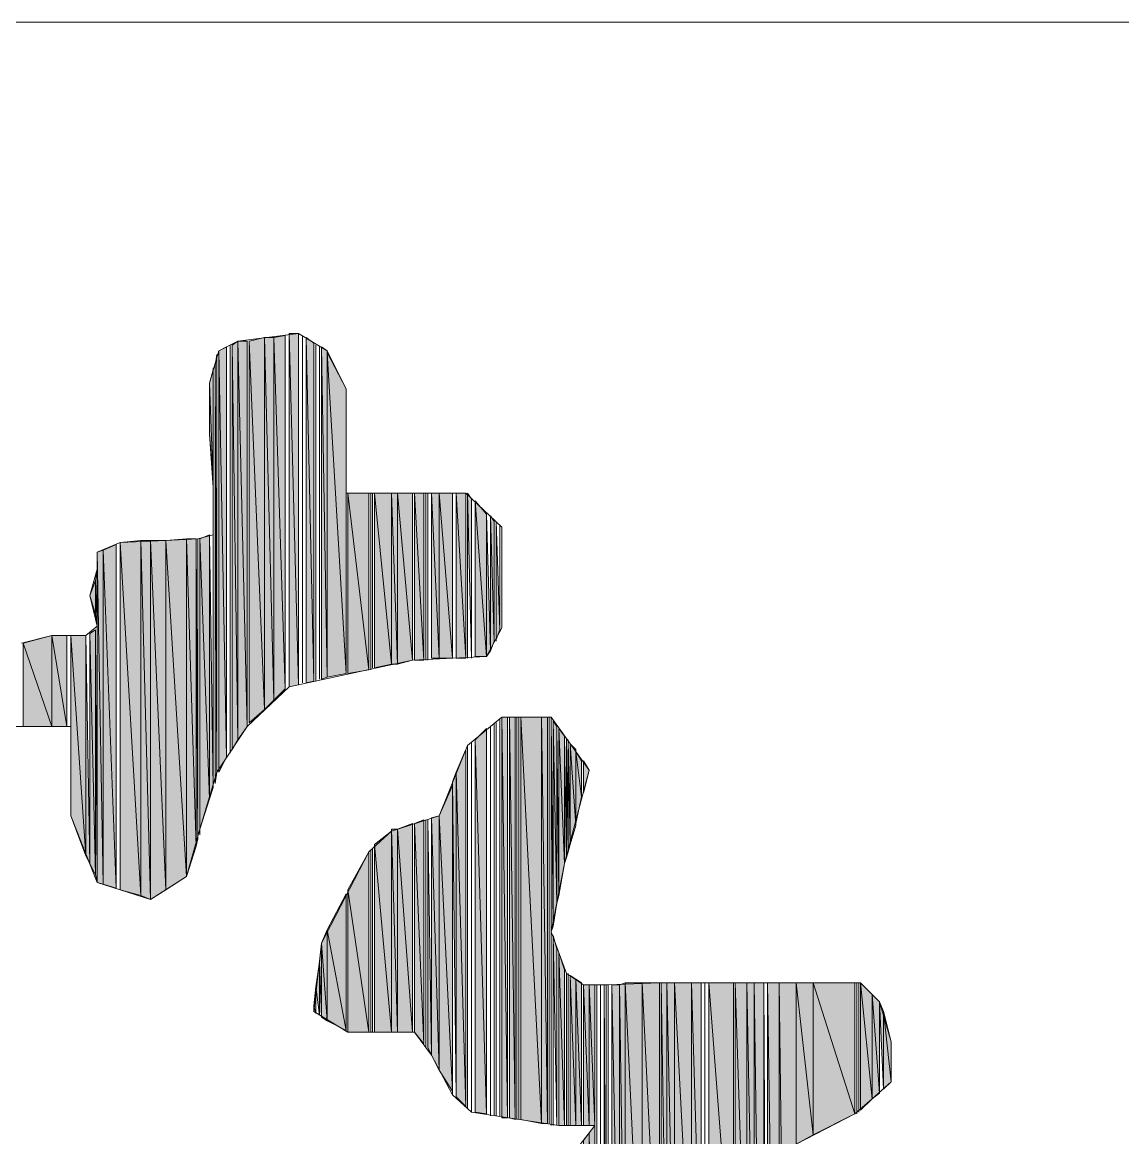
# Model space of a CAD drawing. Header units: millimetres. Extents: x -30643 to 86172, y -19411 to 63186.
# Drawn here: x 82589.6 to 82997.4, y 2792.9 to 3206.3 of the extents above; entities that cross this region are included whole.
import ezdxf

# ---------------------------------------------------------------- set-up
doc = ezdxf.new("R2010")
doc.units = ezdxf.units.MM

msp = doc.modelspace()

# ---------------------------------------------------------------- hatches: boundary and pattern name
h = msp.add_hatch(color=0)
h.dxf.hatch_style = 2
h.paths.add_polyline_path([(82679.3, 2951.55), (82679.3, 3089.47), (82673.67, 3088.06)])
h = msp.add_hatch(color=0)
h.dxf.hatch_style = 2
h.paths.add_polyline_path([(82679.3, 2951.55), (82682.82, 2955.07), (82679.3, 3089.47)])
h = msp.add_hatch(color=0)
h.dxf.hatch_style = 2
h.paths.add_polyline_path([(82682.82, 2955.07), (82682.82, 3089.47), (82679.3, 3089.47)])
h = msp.add_hatch(color=0)
h.dxf.hatch_style = 2
h.paths.add_polyline_path([(82687.04, 2959.29), (82687.04, 3090.17), (82682.82, 3089.47)])
h = msp.add_hatch(color=0)
h.dxf.hatch_style = 2
h.paths.add_polyline_path([(82682.82, 2955.07), (82687.04, 2959.29), (82682.82, 3089.47)])
h = msp.add_hatch(color=0)
h.dxf.hatch_style = 2
h.paths.add_polyline_path([(82688.45, 2959.99), (82691.97, 2960.7), (82688.45, 3090.88)])
h = msp.add_hatch(color=0)
h.dxf.hatch_style = 2
h.paths.add_polyline_path([(82691.97, 2960.7), (82691.97, 3090.88), (82688.45, 3090.88)])
h = msp.add_hatch(color=0)
h.dxf.hatch_style = 2
h.paths.add_polyline_path([(82694.78, 2961.4), (82697.6, 2962.1), (82694.78, 3089.47)])
h = msp.add_hatch(color=0)
h.dxf.hatch_style = 2
h.paths.add_polyline_path([(82697.6, 2962.1), (82697.6, 3087.36), (82694.78, 3089.47)])
h = msp.add_hatch(color=0)
h.dxf.hatch_style = 2
h.paths.add_polyline_path([(82665.23, 2933.96), (82665.23, 3085.95), (82662.41, 3084.54)])
h = msp.add_hatch(color=0)
h.dxf.hatch_style = 2
h.paths.add_polyline_path([(82662.41, 2928.33), (82665.23, 2933.96), (82662.41, 3084.54)])
h = msp.add_hatch(color=0)
h.dxf.hatch_style = 2
h.paths.add_polyline_path([(82669.45, 2940.29), (82669.45, 3088.06), (82667.34, 3086.65)])
h = msp.add_hatch(color=0)
h.dxf.hatch_style = 2
h.paths.add_polyline_path([(82667.34, 2936.77), (82669.45, 2940.29), (82667.34, 3086.65)])
h = msp.add_hatch(color=0)
h.dxf.hatch_style = 2
h.paths.add_polyline_path([(82669.45, 2940.29), (82672.97, 2945.22), (82669.45, 3088.06)])
h = msp.add_hatch(color=0)
h.dxf.hatch_style = 2
h.paths.add_polyline_path([(82672.97, 2945.22), (82672.97, 3088.06), (82669.45, 3088.06)])
h = msp.add_hatch(color=0)
h.dxf.hatch_style = 2
h.paths.add_polyline_path([(82673.67, 2946.62), (82679.3, 2951.55), (82673.67, 3088.06)])
h = msp.add_hatch(color=0)
h.dxf.hatch_style = 2
h.paths.add_polyline_path([(82700.41, 2962.81), (82702.52, 2963.51), (82700.41, 3085.95)])
h = msp.add_hatch(color=0)
h.dxf.hatch_style = 2
h.paths.add_polyline_path([(82702.52, 2963.51), (82702.52, 3084.54), (82700.41, 3085.95)])
h = msp.add_hatch(color=0)
h.dxf.hatch_style = 2
h.paths.add_polyline_path([(82661.71, 2928.33), (82661.71, 3083.14), (82661, 3078.91)])
h = msp.add_hatch(color=0)
h.dxf.hatch_style = 2
h.paths.add_polyline_path([(82702.52, 2963.51), (82709.56, 2964.92), (82702.52, 3083.84)])
h = msp.add_hatch(color=0)
h.dxf.hatch_style = 2
h.paths.add_polyline_path([(82709.56, 2964.92), (82709.56, 3070.47), (82702.52, 3083.84)])
h = msp.add_hatch(color=0)
h.dxf.hatch_style = 2
h.paths.add_polyline_path([(82660.3, 3035.99), (82660.3, 3077.51), (82658.89, 3072.58)])
h = msp.add_hatch(color=0)
h.dxf.hatch_style = 2
h.paths.add_polyline_path([(82660.3, 3035.99), (82660.3, 3033.88), (82660.3, 3077.51)])
h = msp.add_hatch(color=0)
h.dxf.hatch_style = 2
h.paths.add_polyline_path([(82661, 2924.1), (82661.71, 2928.33), (82661, 3078.91)])
h = msp.add_hatch(color=0)
h.dxf.hatch_style = 2
h.paths.add_polyline_path([(82658.89, 3053.58), (82660.3, 3035.99), (82658.89, 3072.58)])
h = msp.add_hatch(color=0)
h.dxf.hatch_style = 2
h.paths.add_polyline_path([(82660.3, 2923.4), (82660.3, 3033.88), (82660.3, 3026.14)])
h = msp.add_hatch(color=0)
h.dxf.hatch_style = 2
h.paths.add_polyline_path([(82710.26, 2964.92), (82718, 2966.33), (82710.26, 3031.77)])
h = msp.add_hatch(color=0)
h.dxf.hatch_style = 2
h.paths.add_polyline_path([(82718, 2966.33), (82718, 3031.77), (82710.26, 3031.77)])
h = msp.add_hatch(color=0)
h.dxf.hatch_style = 2
h.paths.add_polyline_path([(82720.11, 2967.03), (82726.45, 2968.44), (82720.11, 3031.77)])
h = msp.add_hatch(color=0)
h.dxf.hatch_style = 2
h.paths.add_polyline_path([(82726.45, 2968.44), (82726.45, 3031.77), (82720.11, 3031.77)])
h = msp.add_hatch(color=0)
h.dxf.hatch_style = 2
h.paths.add_polyline_path([(82726.45, 2968.44), (82728.56, 2968.44), (82726.45, 3031.77)])
h = msp.add_hatch(color=0)
h.dxf.hatch_style = 2
h.paths.add_polyline_path([(82728.56, 2968.44), (82728.56, 3031.77), (82726.45, 3031.77)])
h = msp.add_hatch(color=0)
h.dxf.hatch_style = 2
h.paths.add_polyline_path([(82728.56, 2968.44), (82734.19, 2969.84), (82728.56, 3031.77)])
h = msp.add_hatch(color=0)
h.dxf.hatch_style = 2
h.paths.add_polyline_path([(82734.19, 2969.84), (82734.19, 3031.77), (82728.56, 3031.77)])
h = msp.add_hatch(color=0)
h.dxf.hatch_style = 2
h.paths.add_polyline_path([(82734.89, 2969.84), (82738.41, 2969.84), (82734.89, 3031.77)])
h = msp.add_hatch(color=0)
h.dxf.hatch_style = 2
h.paths.add_polyline_path([(82738.41, 2969.84), (82738.41, 3031.77), (82734.89, 3031.77)])
h = msp.add_hatch(color=0)
h.dxf.hatch_style = 2
h.paths.add_polyline_path([(82741.22, 2970.55), (82744.04, 2970.55), (82741.22, 3031.77)])
h = msp.add_hatch(color=0)
h.dxf.hatch_style = 2
h.paths.add_polyline_path([(82744.04, 2970.55), (82744.04, 3031.77), (82741.22, 3031.77)])
h = msp.add_hatch(color=0)
h.dxf.hatch_style = 2
h.paths.add_polyline_path([(82744.04, 2970.55), (82748.96, 2970.55), (82744.04, 3031.77)])
h = msp.add_hatch(color=0)
h.dxf.hatch_style = 2
h.paths.add_polyline_path([(82748.96, 2970.55), (82748.96, 3031.77), (82744.04, 3031.77)])
h = msp.add_hatch(color=0)
h.dxf.hatch_style = 2
h.paths.add_polyline_path([(82750.37, 2970.55), (82753.89, 2970.55), (82750.37, 3031.77)])
h = msp.add_hatch(color=0)
h.dxf.hatch_style = 2
h.paths.add_polyline_path([(82753.89, 2970.55), (82753.89, 3031.77), (82750.37, 3031.77)])
h = msp.add_hatch(color=0)
h.dxf.hatch_style = 2
h.paths.add_polyline_path([(82756, 2970.55), (82756, 3029.66), (82754.59, 3031.77)])
h = msp.add_hatch(color=0)
h.dxf.hatch_style = 2
h.paths.add_polyline_path([(82757.41, 2971.25), (82761.63, 2971.25), (82757.41, 3028.95)])
h = msp.add_hatch(color=0)
h.dxf.hatch_style = 2
h.paths.add_polyline_path([(82761.63, 2971.25), (82761.63, 3024.03), (82757.41, 3028.95)])
h = msp.add_hatch(color=0)
h.dxf.hatch_style = 2
h.paths.add_polyline_path([(82761.63, 2971.25), (82763.04, 2973.36), (82761.63, 3024.03)])
h = msp.add_hatch(color=0)
h.dxf.hatch_style = 2
h.paths.add_polyline_path([(82763.04, 2973.36), (82764.45, 2976.88), (82763.04, 3023.32)])
h = msp.add_hatch(color=0)
h.dxf.hatch_style = 2
h.paths.add_polyline_path([(82764.45, 2976.88), (82764.45, 3021.21), (82763.04, 3023.32)])
h = msp.add_hatch(color=0)
h.dxf.hatch_style = 2
h.paths.add_polyline_path([(82765.15, 2977.58), (82766.56, 2981.1), (82765.15, 3021.21)])
h = msp.add_hatch(color=0)
h.dxf.hatch_style = 2
h.paths.add_polyline_path([(82633.56, 2882.59), (82633.56, 3014.18), (82625.82, 3013.47)])
h = msp.add_hatch(color=0)
h.dxf.hatch_style = 2
h.paths.add_polyline_path([(82633.56, 2882.59), (82637.08, 2881.18), (82633.56, 3014.18)])
h = msp.add_hatch(color=0)
h.dxf.hatch_style = 2
h.paths.add_polyline_path([(82637.08, 2881.18), (82637.08, 3014.18), (82633.56, 3014.18)])
h = msp.add_hatch(color=0)
h.dxf.hatch_style = 2
h.paths.add_polyline_path([(82637.08, 2881.18), (82642.71, 2884.7), (82637.08, 3014.18)])
h = msp.add_hatch(color=0)
h.dxf.hatch_style = 2
h.paths.add_polyline_path([(82642.71, 2884.7), (82642.71, 3014.18), (82637.08, 3014.18)])
h = msp.add_hatch(color=0)
h.dxf.hatch_style = 2
h.paths.add_polyline_path([(82650.45, 2889.62), (82650.45, 3014.88), (82642.71, 3014.18)])
h = msp.add_hatch(color=0)
h.dxf.hatch_style = 2
h.paths.add_polyline_path([(82642.71, 2884.7), (82650.45, 2889.62), (82642.71, 3014.18)])
h = msp.add_hatch(color=0)
h.dxf.hatch_style = 2
h.paths.add_polyline_path([(82650.45, 2889.62), (82653.97, 2900.88), (82650.45, 3014.88)])
h = msp.add_hatch(color=0)
h.dxf.hatch_style = 2
h.paths.add_polyline_path([(82653.97, 2900.88), (82653.97, 3014.88), (82650.45, 3014.88)])
h = msp.add_hatch(color=0)
h.dxf.hatch_style = 2
h.paths.add_polyline_path([(82653.97, 2900.88), (82654.67, 2903.7), (82653.97, 3014.88)])
h = msp.add_hatch(color=0)
h.dxf.hatch_style = 2
h.paths.add_polyline_path([(82658.89, 2918.48), (82658.89, 3016.29), (82655.38, 3014.88)])
h = msp.add_hatch(color=0)
h.dxf.hatch_style = 2
h.paths.add_polyline_path([(82655.38, 2905.11), (82655.38, 2907.22), (82655.38, 3014.88)])
h = msp.add_hatch(color=0)
h.dxf.hatch_style = 2
h.paths.add_polyline_path([(82655.38, 2907.22), (82658.89, 2918.48), (82655.38, 3014.88)])
h = msp.add_hatch(color=0)
h.dxf.hatch_style = 2
h.paths.add_polyline_path([(82658.89, 2918.48), (82660.3, 2922.7), (82658.89, 3016.29)])
h = msp.add_hatch(color=0)
h.dxf.hatch_style = 2
h.paths.add_polyline_path([(82619.49, 2886.81), (82619.49, 3010.66), (82617.38, 3009.95)])
h = msp.add_hatch(color=0)
h.dxf.hatch_style = 2
h.paths.add_polyline_path([(82617.38, 2887.51), (82619.49, 2886.81), (82617.38, 3009.95)])
h = msp.add_hatch(color=0)
h.dxf.hatch_style = 2
h.paths.add_polyline_path([(82624.41, 2885.4), (82624.41, 3012.77), (82619.49, 3010.66)])
h = msp.add_hatch(color=0)
h.dxf.hatch_style = 2
h.paths.add_polyline_path([(82619.49, 2886.81), (82624.41, 2885.4), (82619.49, 3010.66)])
h = msp.add_hatch(color=0)
h.dxf.hatch_style = 2
h.paths.add_polyline_path([(82625.82, 2884.7), (82633.56, 2882.59), (82625.82, 3013.47)])
h = msp.add_hatch(color=0)
h.dxf.hatch_style = 2
h.paths.add_polyline_path([(82617.38, 2982.51), (82617.38, 3002.92), (82616.67, 2999.4)])
h = msp.add_hatch(color=0)
h.dxf.hatch_style = 2
h.paths.add_polyline_path([(82616.67, 2986.73), (82616.67, 2999.4), (82614.56, 2993.77)])
h = msp.add_hatch(color=0)
h.dxf.hatch_style = 2
h.paths.add_polyline_path([(82616.67, 2986.73), (82617.38, 2982.51), (82616.67, 2999.4)])
h = msp.add_hatch(color=0)
h.dxf.hatch_style = 2
h.paths.add_polyline_path([(82616.67, 2890.33), (82616.67, 2981.1), (82614.56, 2979.7)])
h = msp.add_hatch(color=0)
h.dxf.hatch_style = 2
h.paths.add_polyline_path([(82616.67, 2890.33), (82617.38, 2888.22), (82616.67, 2981.1)])
h = msp.add_hatch(color=0)
h.dxf.hatch_style = 2
h.paths.add_polyline_path([(82600.49, 2945.22), (82600.49, 2978.99), (82589.93, 2976.18)])
h = msp.add_hatch(color=0)
h.dxf.hatch_style = 2
h.paths.add_polyline_path([(82600.49, 2945.22), (82606.12, 2945.22), (82600.49, 2978.99)])
h = msp.add_hatch(color=0)
h.dxf.hatch_style = 2
h.paths.add_polyline_path([(82606.12, 2945.22), (82606.12, 2978.99), (82600.49, 2978.99)])
h = msp.add_hatch(color=0)
h.dxf.hatch_style = 2
h.paths.add_polyline_path([(82607.52, 2912.14), (82613.15, 2897.37), (82607.52, 2978.99)])
h = msp.add_hatch(color=0)
h.dxf.hatch_style = 2
h.paths.add_polyline_path([(82613.15, 2897.37), (82613.15, 2978.99), (82607.52, 2978.99)])
h = msp.add_hatch(color=0)
h.dxf.hatch_style = 2
h.paths.add_polyline_path([(82613.15, 2897.37), (82614.56, 2894.55), (82613.15, 2978.99)])
h = msp.add_hatch(color=0)
h.dxf.hatch_style = 2
h.paths.add_polyline_path([(82614.56, 2894.55), (82616.67, 2890.33), (82614.56, 2979.7)])
h = msp.add_hatch(color=0)
h.dxf.hatch_style = 2
h.paths.add_polyline_path([(82589.93, 2945.22), (82600.49, 2945.22), (82589.93, 2976.18)])
h = msp.add_hatch(color=0)
h.dxf.hatch_style = 2
h.paths.add_polyline_path([(82767.26, 2800.26), (82769.37, 2800.26), (82767.26, 2948.73)])
h = msp.add_hatch(color=0)
h.dxf.hatch_style = 2
h.paths.add_polyline_path([(82769.37, 2800.26), (82769.37, 2948.73), (82767.26, 2948.73)])
h = msp.add_hatch(color=0)
h.dxf.hatch_style = 2
h.paths.add_polyline_path([(82770.07, 2800.26), (82772.19, 2799.55), (82770.07, 2948.73)])
h = msp.add_hatch(color=0)
h.dxf.hatch_style = 2
h.paths.add_polyline_path([(82772.19, 2799.55), (82772.19, 2948.73), (82770.07, 2948.73)])
h = msp.add_hatch(color=0)
h.dxf.hatch_style = 2
h.paths.add_polyline_path([(82774.3, 2799.55), (82782.04, 2798.15), (82774.3, 2948.73)])
h = msp.add_hatch(color=0)
h.dxf.hatch_style = 2
h.paths.add_polyline_path([(82782.04, 2798.15), (82782.04, 2948.73), (82774.3, 2948.73)])
h = msp.add_hatch(color=0)
h.dxf.hatch_style = 2
h.paths.add_polyline_path([(82782.04, 2798.15), (82784.15, 2798.15), (82782.04, 2948.73)])
h = msp.add_hatch(color=0)
h.dxf.hatch_style = 2
h.paths.add_polyline_path([(82784.15, 2798.15), (82784.15, 2948.73), (82782.04, 2948.73)])
h = msp.add_hatch(color=0)
h.dxf.hatch_style = 2
h.paths.add_polyline_path([(82785.56, 2869.22), (82786.26, 2871.33), (82785.56, 2948.03)])
h = msp.add_hatch(color=0)
h.dxf.hatch_style = 2
h.paths.add_polyline_path([(82761.63, 2801.66), (82761.63, 2944.51), (82757.41, 2940.29)])
h = msp.add_hatch(color=0)
h.dxf.hatch_style = 2
h.paths.add_polyline_path([(82786.26, 2871.33), (82787.67, 2879.77), (82786.26, 2947.33)])
h = msp.add_hatch(color=0)
h.dxf.hatch_style = 2
h.paths.add_polyline_path([(82787.67, 2879.77), (82787.67, 2945.22), (82786.26, 2947.33)])
h = msp.add_hatch(color=0)
h.dxf.hatch_style = 2
h.paths.add_polyline_path([(82787.67, 2879.77), (82788.37, 2882.59), (82787.67, 2945.22)])
h = msp.add_hatch(color=0)
h.dxf.hatch_style = 2
h.paths.add_polyline_path([(82788.37, 2882.59), (82790.48, 2894.55), (82788.37, 2944.51)])
h = msp.add_hatch(color=0)
h.dxf.hatch_style = 2
h.paths.add_polyline_path([(82790.48, 2894.55), (82790.48, 2941.7), (82788.37, 2944.51)])
h = msp.add_hatch(color=0)
h.dxf.hatch_style = 2
h.paths.add_polyline_path([(82757.41, 2802.37), (82761.63, 2801.66), (82757.41, 2940.29)])
h = msp.add_hatch(color=0)
h.dxf.hatch_style = 2
h.paths.add_polyline_path([(82790.48, 2894.55), (82791.19, 2896.66), (82790.48, 2941.7)])
h = msp.add_hatch(color=0)
h.dxf.hatch_style = 2
h.paths.add_polyline_path([(82791.19, 2896.66), (82791.89, 2898.77), (82791.19, 2940.99)])
h = msp.add_hatch(color=0)
h.dxf.hatch_style = 2
h.paths.add_polyline_path([(82791.89, 2898.77), (82792.59, 2901.59), (82791.89, 2940.29)])
h = msp.add_hatch(color=0)
h.dxf.hatch_style = 2
h.paths.add_polyline_path([(82753.89, 2804.48), (82753.89, 2936.77), (82750.37, 2928.33)])
h = msp.add_hatch(color=0)
h.dxf.hatch_style = 2
h.paths.add_polyline_path([(82792.59, 2901.59), (82794.7, 2908.62), (82792.59, 2938.88)])
h = msp.add_hatch(color=0)
h.dxf.hatch_style = 2
h.paths.add_polyline_path([(82794.7, 2908.62), (82794.7, 2936.77), (82792.59, 2938.88)])
h = msp.add_hatch(color=0)
h.dxf.hatch_style = 2
h.paths.add_polyline_path([(82794.7, 2909.33), (82796.81, 2919.18), (82794.7, 2936.07)])
h = msp.add_hatch(color=0)
h.dxf.hatch_style = 2
h.paths.add_polyline_path([(82796.81, 2919.18), (82796.81, 2932.55), (82794.7, 2936.07)])
h = msp.add_hatch(color=0)
h.dxf.hatch_style = 2
h.paths.add_polyline_path([(82797.52, 2920.59), (82799.63, 2929.03), (82797.52, 2932.55)])
h = msp.add_hatch(color=0)
h.dxf.hatch_style = 2
h.paths.add_polyline_path([(82750.37, 2808), (82750.37, 2928.33), (82748.96, 2924.81)])
h = msp.add_hatch(color=0)
h.dxf.hatch_style = 2
h.paths.add_polyline_path([(82750.37, 2808), (82753.89, 2804.48), (82750.37, 2928.33)])
h = msp.add_hatch(color=0)
h.dxf.hatch_style = 2
h.paths.add_polyline_path([(82748.96, 2810.11), (82748.96, 2923.4), (82744.04, 2912.14)])
h = msp.add_hatch(color=0)
h.dxf.hatch_style = 2
h.paths.add_polyline_path([(82738.41, 2827.7), (82738.41, 2910.74), (82734.89, 2909.33)])
h = msp.add_hatch(color=0)
h.dxf.hatch_style = 2
h.paths.add_polyline_path([(82739.82, 2826.29), (82741.22, 2823.48), (82739.82, 2910.74)])
h = msp.add_hatch(color=0)
h.dxf.hatch_style = 2
h.paths.add_polyline_path([(82744.04, 2817.85), (82744.04, 2912.14), (82741.22, 2911.44)])
h = msp.add_hatch(color=0)
h.dxf.hatch_style = 2
h.paths.add_polyline_path([(82741.22, 2823.48), (82744.04, 2817.85), (82741.22, 2911.44)])
h = msp.add_hatch(color=0)
h.dxf.hatch_style = 2
h.paths.add_polyline_path([(82744.04, 2817.85), (82748.96, 2810.11), (82744.04, 2912.14)])
h = msp.add_hatch(color=0)
h.dxf.hatch_style = 2
h.paths.add_polyline_path([(82726.45, 2831.92), (82726.45, 2906.51), (82720.11, 2901.59)])
h = msp.add_hatch(color=0)
h.dxf.hatch_style = 2
h.paths.add_polyline_path([(82726.45, 2831.92), (82728.56, 2831.92), (82726.45, 2907.22)])
h = msp.add_hatch(color=0)
h.dxf.hatch_style = 2
h.paths.add_polyline_path([(82728.56, 2831.92), (82728.56, 2907.22), (82726.45, 2907.22)])
h = msp.add_hatch(color=0)
h.dxf.hatch_style = 2
h.paths.add_polyline_path([(82734.19, 2831.92), (82734.19, 2909.33), (82728.56, 2907.22)])
h = msp.add_hatch(color=0)
h.dxf.hatch_style = 2
h.paths.add_polyline_path([(82728.56, 2831.92), (82734.19, 2831.92), (82728.56, 2907.22)])
h = msp.add_hatch(color=0)
h.dxf.hatch_style = 2
h.paths.add_polyline_path([(82734.89, 2831.92), (82738.41, 2827.7), (82734.89, 2909.33)])
h = msp.add_hatch(color=0)
h.dxf.hatch_style = 2
h.paths.add_polyline_path([(82718, 2831.92), (82718, 2898.77), (82710.26, 2884.7)])
h = msp.add_hatch(color=0)
h.dxf.hatch_style = 2
h.paths.add_polyline_path([(82720.11, 2831.92), (82726.45, 2831.92), (82720.11, 2901.59)])
h = msp.add_hatch(color=0)
h.dxf.hatch_style = 2
h.paths.add_polyline_path([(82709.56, 2832.63), (82709.56, 2883.29), (82702.52, 2869.92)])
h = msp.add_hatch(color=0)
h.dxf.hatch_style = 2
h.paths.add_polyline_path([(82710.26, 2831.92), (82718, 2831.92), (82710.26, 2884.7)])
h = msp.add_hatch(color=0)
h.dxf.hatch_style = 2
h.paths.add_polyline_path([(82702.52, 2836.14), (82702.52, 2869.92), (82700.41, 2865)])
h = msp.add_hatch(color=0)
h.dxf.hatch_style = 2
h.paths.add_polyline_path([(82702.52, 2836.14), (82709.56, 2832.63), (82702.52, 2869.92)])
h = msp.add_hatch(color=0)
h.dxf.hatch_style = 2
h.paths.add_polyline_path([(82700.41, 2837.55), (82700.41, 2865), (82699.71, 2857.96)])
h = msp.add_hatch(color=0)
h.dxf.hatch_style = 2
h.paths.add_polyline_path([(82700.41, 2837.55), (82702.52, 2836.14), (82700.41, 2865)])
h = msp.add_hatch(color=0)
h.dxf.hatch_style = 2
h.paths.add_polyline_path([(82787.67, 2797.44), (82787.67, 2862.88), (82786.26, 2867.81)])
h = msp.add_hatch(color=0)
h.dxf.hatch_style = 2
h.paths.add_polyline_path([(82788.37, 2797.44), (82790.48, 2797.44), (82788.37, 2861.48)])
h = msp.add_hatch(color=0)
h.dxf.hatch_style = 2
h.paths.add_polyline_path([(82790.48, 2797.44), (82790.48, 2855.14), (82788.37, 2861.48)])
h = msp.add_hatch(color=0)
h.dxf.hatch_style = 2
h.paths.add_polyline_path([(82699.71, 2838.26), (82699.71, 2857.96), (82698.3, 2848.81)])
h = msp.add_hatch(color=0)
h.dxf.hatch_style = 2
h.paths.add_polyline_path([(82792.59, 2797.44), (82794.7, 2797.44), (82792.59, 2853.03)])
h = msp.add_hatch(color=0)
h.dxf.hatch_style = 2
h.paths.add_polyline_path([(82794.7, 2797.44), (82794.7, 2851.63), (82792.59, 2853.03)])
h = msp.add_hatch(color=0)
h.dxf.hatch_style = 2
h.paths.add_polyline_path([(82698.3, 2838.96), (82698.3, 2848.81), (82697.6, 2841.77)])
h = msp.add_hatch(color=0)
h.dxf.hatch_style = 2
h.paths.add_polyline_path([(82794.7, 2797.44), (82796.81, 2797.44), (82794.7, 2851.63)])
h = msp.add_hatch(color=0)
h.dxf.hatch_style = 2
h.paths.add_polyline_path([(82796.81, 2797.44), (82796.81, 2850.22), (82794.7, 2851.63)])
h = msp.add_hatch(color=0)
h.dxf.hatch_style = 2
h.paths.add_polyline_path([(82797.52, 2797.44), (82799.63, 2797.44), (82797.52, 2849.51)])
h = msp.add_hatch(color=0)
h.dxf.hatch_style = 2
h.paths.add_polyline_path([(82799.63, 2797.44), (82799.63, 2849.51), (82797.52, 2849.51)])
h = msp.add_hatch(color=0)
h.dxf.hatch_style = 2
h.paths.add_polyline_path([(82799.63, 2797.44), (82801.74, 2797.44), (82799.63, 2849.51)])
h = msp.add_hatch(color=0)
h.dxf.hatch_style = 2
h.paths.add_polyline_path([(82801.74, 2797.44), (82801.74, 2849.51), (82799.63, 2849.51)])
h = msp.add_hatch(color=0)
h.dxf.hatch_style = 2
h.paths.add_polyline_path([(82805.26, 2683.45), (82805.96, 2701.74), (82805.26, 2849.51)])
h = msp.add_hatch(color=0)
h.dxf.hatch_style = 2
h.paths.add_polyline_path([(82808.07, 2703.85), (82810.89, 2707.37), (82808.07, 2849.51)])
h = msp.add_hatch(color=0)
h.dxf.hatch_style = 2
h.paths.add_polyline_path([(82810.89, 2707.37), (82810.89, 2849.51), (82808.07, 2849.51)])
h = msp.add_hatch(color=0)
h.dxf.hatch_style = 2
h.paths.add_polyline_path([(82813, 2710.19), (82813, 2850.22), (82810.89, 2849.51)])
h = msp.add_hatch(color=0)
h.dxf.hatch_style = 2
h.paths.add_polyline_path([(82810.89, 2707.37), (82813, 2710.19), (82810.89, 2849.51)])
h = msp.add_hatch(color=0)
h.dxf.hatch_style = 2
h.paths.add_polyline_path([(82813, 2710.19), (82819.33, 2717.22), (82813, 2850.22)])
h = msp.add_hatch(color=0)
h.dxf.hatch_style = 2
h.paths.add_polyline_path([(82819.33, 2717.22), (82819.33, 2850.22), (82813, 2850.22)])
h = msp.add_hatch(color=0)
h.dxf.hatch_style = 2
h.paths.add_polyline_path([(82819.33, 2717.93), (82825.67, 2719.33), (82819.33, 2850.22)])
h = msp.add_hatch(color=0)
h.dxf.hatch_style = 2
h.paths.add_polyline_path([(82825.67, 2719.33), (82825.67, 2850.22), (82819.33, 2850.22)])
h = msp.add_hatch(color=0)
h.dxf.hatch_style = 2
h.paths.add_polyline_path([(82826.37, 2719.33), (82828.48, 2720.04), (82826.37, 2850.22)])
h = msp.add_hatch(color=0)
h.dxf.hatch_style = 2
h.paths.add_polyline_path([(82828.48, 2720.04), (82828.48, 2850.22), (82826.37, 2850.22)])
h = msp.add_hatch(color=0)
h.dxf.hatch_style = 2
h.paths.add_polyline_path([(82828.48, 2720.04), (82831.29, 2720.74), (82828.48, 2850.22)])
h = msp.add_hatch(color=0)
h.dxf.hatch_style = 2
h.paths.add_polyline_path([(82831.29, 2720.74), (82831.29, 2850.22), (82828.48, 2850.22)])
h = msp.add_hatch(color=0)
h.dxf.hatch_style = 2
h.paths.add_polyline_path([(82831.29, 2720.74), (82837.63, 2730.59), (82831.29, 2850.22)])
h = msp.add_hatch(color=0)
h.dxf.hatch_style = 2
h.paths.add_polyline_path([(82837.63, 2730.59), (82837.63, 2850.22), (82831.29, 2850.22)])
h = msp.add_hatch(color=0)
h.dxf.hatch_style = 2
h.paths.add_polyline_path([(82837.63, 2730.59), (82841.15, 2730.59), (82837.63, 2850.22)])
h = msp.add_hatch(color=0)
h.dxf.hatch_style = 2
h.paths.add_polyline_path([(82841.15, 2730.59), (82841.15, 2850.22), (82837.63, 2850.22)])
h = msp.add_hatch(color=0)
h.dxf.hatch_style = 2
h.paths.add_polyline_path([(82843.96, 2730.59), (82853.11, 2730.59), (82843.96, 2850.22)])
h = msp.add_hatch(color=0)
h.dxf.hatch_style = 2
h.paths.add_polyline_path([(82853.11, 2730.59), (82853.11, 2850.22), (82843.96, 2850.22)])
h = msp.add_hatch(color=0)
h.dxf.hatch_style = 2
h.paths.add_polyline_path([(82853.81, 2730.59), (82858.03, 2718.63), (82853.81, 2850.22)])
h = msp.add_hatch(color=0)
h.dxf.hatch_style = 2
h.paths.add_polyline_path([(82858.03, 2718.63), (82858.03, 2850.22), (82853.81, 2850.22)])
h = msp.add_hatch(color=0)
h.dxf.hatch_style = 2
h.paths.add_polyline_path([(82858.03, 2718.63), (82860.85, 2708.78), (82858.03, 2850.22)])
h = msp.add_hatch(color=0)
h.dxf.hatch_style = 2
h.paths.add_polyline_path([(82860.85, 2708.78), (82860.85, 2850.22), (82858.03, 2850.22)])
h = msp.add_hatch(color=0)
h.dxf.hatch_style = 2
h.paths.add_polyline_path([(82860.85, 2606.75), (82864.37, 2594.08), (82860.85, 2850.22)])
h = msp.add_hatch(color=0)
h.dxf.hatch_style = 2
h.paths.add_polyline_path([(82864.37, 2594.08), (82864.37, 2850.22), (82860.85, 2850.22)])
h = msp.add_hatch(color=0)
h.dxf.hatch_style = 2
h.paths.add_polyline_path([(82864.37, 2593.38), (82865.78, 2587.04), (82864.37, 2850.22)])
h = msp.add_hatch(color=0)
h.dxf.hatch_style = 2
h.paths.add_polyline_path([(82865.78, 2587.04), (82870, 2570.15), (82865.78, 2850.22)])
h = msp.add_hatch(color=0)
h.dxf.hatch_style = 2
h.paths.add_polyline_path([(82870, 2570.15), (82870, 2850.22), (82865.78, 2850.22)])
h = msp.add_hatch(color=0)
h.dxf.hatch_style = 2
h.paths.add_polyline_path([(82870, 2357.64), (82876.33, 2357.64), (82870, 2850.22)])
h = msp.add_hatch(color=0)
h.dxf.hatch_style = 2
h.paths.add_polyline_path([(82876.33, 2357.64), (82876.33, 2850.22), (82870, 2850.22)])
h = msp.add_hatch(color=0)
h.dxf.hatch_style = 2
h.paths.add_polyline_path([(82876.33, 2790.41), (82882.66, 2793.92), (82876.33, 2850.22)])
h = msp.add_hatch(color=0)
h.dxf.hatch_style = 2
h.paths.add_polyline_path([(82882.66, 2793.92), (82882.66, 2850.22), (82876.33, 2850.22)])
h = msp.add_hatch(color=0)
h.dxf.hatch_style = 2
h.paths.add_polyline_path([(82882.66, 2793.92), (82898.14, 2801.66), (82882.66, 2850.22)])
h = msp.add_hatch(color=0)
h.dxf.hatch_style = 2
h.paths.add_polyline_path([(82898.14, 2801.66), (82898.14, 2850.22), (82882.66, 2850.22)])
h = msp.add_hatch(color=0)
h.dxf.hatch_style = 2
h.paths.add_polyline_path([(82900.26, 2803.07), (82904.48, 2807.29), (82900.26, 2850.22)])
h = msp.add_hatch(color=0)
h.dxf.hatch_style = 2
h.paths.add_polyline_path([(82904.48, 2807.29), (82904.48, 2846), (82900.26, 2850.22)])
h = msp.add_hatch(color=0)
h.dxf.hatch_style = 2
h.paths.add_polyline_path([(82904.48, 2807.29), (82907.29, 2809.41), (82904.48, 2846)])
h = msp.add_hatch(color=0)
h.dxf.hatch_style = 2
h.paths.add_polyline_path([(82907.29, 2809.41), (82907.29, 2843.18), (82904.48, 2846)])
h = msp.add_hatch(color=0)
h.dxf.hatch_style = 2
h.paths.add_polyline_path([(82908.7, 2810.81), (82908.7, 2839.66), (82907.29, 2843.18)])
h = msp.add_hatch(color=0)
h.dxf.hatch_style = 2
h.paths.add_polyline_path([(82908.7, 2810.81), (82911.51, 2813.63), (82908.7, 2839.66)])
h = msp.add_hatch(color=0)
h.dxf.hatch_style = 2
h.paths.add_polyline_path([(82911.51, 2813.63), (82911.51, 2828.4), (82908.7, 2839.66)])
h = msp.add_hatch(color=0)
h.dxf.hatch_style = 2
h.paths.add_polyline_path([(82801.74, 2682.74), (82801.74, 2797.44), (82799.63, 2794.63)])
h = msp.add_hatch(color=0)
h.dxf.hatch_style = 2
h.paths.add_polyline_path([(82799.63, 2682.74), (82799.63, 2794.63), (82797.52, 2791.81)])
h = msp.add_hatch(color=0)
h.dxf.hatch_style = 2
h.paths.add_polyline_path([(82799.63, 2682.74), (82801.74, 2682.74), (82799.63, 2794.63)])

# ---------------------------------------------------------------- linework, layer by layer
at = {"color": 0, "lineweight": 0}
for points in [[(77346.82, 3206.28), (84204.88, 3206.28)], [(82589.23, 2976.18), (82600.49, 2978.99), (82613.15, 2978.99), (82617.38, 2982.51), (82614.56, 2993.77), (82617.38, 3003.62), (82617.38, 3009.95), (82625.82, 3013.47), (82642.71, 3014.18), (82654.67, 3014.88), (82660.3, 3016.29), (82660.3, 3026.14), (82660.3, 3033.88), (82658.89, 3053.58), (82658.89, 3072.58), (82662.41, 3084.54), (82669.45, 3088.06), (82691.97, 3090.88), (82702.52, 3084.54), (82709.56, 3070.47), (82709.56, 3045.84), (82709.56, 3031.77), (82739.11, 3031.77), (82753.89, 3031.77), (82767.26, 3019.1), (82767.26, 2997.99), (82767.26, 2981.81), (82761.63, 2971.25), (82734.19, 2969.84), (82688.45, 2959.99), (82672.97, 2945.22), (82661.71, 2928.33), (82655.38, 2907.22), (82650.45, 2889.62), (82637.08, 2881.18), (82617.38, 2887.51), (82607.52, 2912.14), (82607.52, 2931.85), (82607.52, 2945.22), (82583.6, 2945.22)], [(82792.59, 2785.48), (82801.74, 2797.44), (82788.37, 2797.44), (82756, 2802.37), (82748.96, 2808.7), (82741.22, 2823.48), (82734.89, 2831.92), (82710.26, 2831.92), (82697.6, 2839.66), (82700.41, 2865), (82718, 2898.77), (82726.45, 2906.51), (82744.04, 2912.14), (82754.59, 2938.18), (82767.26, 2948.73), (82785.56, 2948.73), (82799.63, 2929.03), (82790.48, 2894.55), (82785.56, 2869.22), (82791.19, 2853.74), (82797.52, 2849.51), (82806.67, 2849.51), (82825.67, 2850.22), (82843.96, 2850.22), (82865.78, 2850.22), (82882.66, 2850.22), (82900.26, 2850.22), (82907.29, 2843.18), (82911.51, 2828.4), (82911.51, 2813.63), (82904.48, 2807.29), (82898.14, 2801.66), (82876.33, 2790.41)]]:
    msp.add_lwpolyline(points, dxfattribs=at)
for points in [[(82679.3, 2951.55), (82679.3, 3089.47), (82673.67, 3088.06)], [(82679.3, 2951.55), (82682.82, 2955.07), (82679.3, 3089.47)], [(82682.82, 2955.07), (82682.82, 3089.47), (82679.3, 3089.47)], [(82687.04, 2959.29), (82687.04, 3090.17), (82682.82, 3089.47)], [(82682.82, 2955.07), (82687.04, 2959.29), (82682.82, 3089.47)], [(82687.04, 2959.29), (82687.04, 3090.17)], [(82688.45, 2959.99), (82688.45, 3090.88)], [(82688.45, 2959.99), (82691.97, 2960.7), (82688.45, 3090.88)], [(82691.97, 2960.7), (82691.97, 3090.88), (82688.45, 3090.88)], [(82691.97, 2960.7), (82691.97, 3090.88)], [(82693.37, 2961.4), (82693.37, 3090.17)], [(82693.37, 2961.4), (82693.37, 3090.17)], [(82694.78, 2961.4), (82694.78, 3089.47)], [(82694.78, 2961.4), (82697.6, 2962.1), (82694.78, 3089.47)], [(82697.6, 2962.1), (82697.6, 3087.36), (82694.78, 3089.47)], [(82665.23, 2933.96), (82665.23, 3085.95), (82662.41, 3084.54)], [(82662.41, 2928.33), (82662.41, 3084.54)], [(82662.41, 2928.33), (82665.23, 2933.96), (82662.41, 3084.54)], [(82665.23, 2933.96), (82665.23, 3085.95)], [(82666.63, 2935.36), (82666.63, 3086.65)], [(82666.63, 2935.36), (82666.63, 3086.65)], [(82666.63, 2936.07), (82666.63, 3086.65)], [(82666.63, 2936.07), (82666.63, 3086.65)], [(82669.45, 2940.29), (82669.45, 3088.06), (82667.34, 3086.65)], [(82667.34, 2936.77), (82667.34, 3086.65)], [(82667.34, 2936.77), (82669.45, 2940.29), (82667.34, 3086.65)], [(82669.45, 2940.29), (82672.97, 2945.22), (82669.45, 3088.06)], [(82672.97, 2945.22), (82672.97, 3088.06), (82669.45, 3088.06)], [(82672.97, 2945.22), (82672.97, 3088.06)], [(82672.97, 2945.92), (82672.97, 3088.06)], [(82672.97, 2945.92), (82672.97, 3088.06)], [(82673.67, 2946.62), (82673.67, 3088.06)], [(82673.67, 2946.62), (82679.3, 2951.55), (82673.67, 3088.06)], [(82697.6, 2962.1), (82697.6, 3087.36)], [(82697.6, 2962.1), (82697.6, 3087.36)], [(82697.6, 2962.1), (82697.6, 3087.36)], [(82698.3, 2962.1), (82698.3, 3086.65)], [(82698.3, 2962.1), (82698.3, 3086.65)], [(82699.71, 2962.81), (82699.71, 3085.95)], [(82699.71, 2962.81), (82699.71, 3085.95)], [(82700.41, 2962.81), (82700.41, 3085.95)], [(82700.41, 2962.81), (82702.52, 2963.51), (82700.41, 3085.95)], [(82702.52, 2963.51), (82702.52, 3084.54), (82700.41, 3085.95)], [(82702.52, 2963.51), (82702.52, 3084.54)], [(82661.71, 2928.33), (82661.71, 3083.14), (82661, 3078.91)], [(82661.71, 2928.33), (82661.71, 3083.14)], [(82702.52, 2963.51), (82702.52, 3083.84)], [(82702.52, 2963.51), (82709.56, 2964.92), (82702.52, 3083.84)], [(82709.56, 2964.92), (82709.56, 3070.47), (82702.52, 3083.84)], [(82660.3, 3035.99), (82660.3, 3077.51), (82658.89, 3072.58)], [(82660.3, 3033.88), (82660.3, 3078.21)], [(82660.3, 2923.4), (82660.3, 3078.21)], [(82660.3, 3035.99), (82660.3, 3033.88), (82660.3, 3077.51)], [(82661, 2924.1), (82661, 3078.91)], [(82661, 2924.1), (82661.71, 2928.33), (82661, 3078.91)], [(82658.89, 3053.58), (82660.3, 3035.99), (82658.89, 3072.58)], [(82660.3, 2923.4), (82660.3, 3033.88), (82660.3, 3026.14)], [(82709.56, 2964.92), (82709.56, 3031.77)], [(82710.26, 2964.92), (82710.26, 3031.77)], [(82710.26, 2964.92), (82718, 2966.33), (82710.26, 3031.77)], [(82718, 2966.33), (82718, 3031.77), (82710.26, 3031.77)], [(82718, 2966.33), (82718, 3031.77)], [(82718.71, 2966.33), (82718.71, 3031.77)], [(82718.71, 2966.33), (82718.71, 3031.77)], [(82719.41, 2967.03), (82719.41, 3031.77)], [(82719.41, 2967.03), (82719.41, 3031.77)], [(82720.11, 2967.03), (82720.11, 3031.77)], [(82720.11, 2967.03), (82726.45, 2968.44), (82720.11, 3031.77)], [(82726.45, 2968.44), (82726.45, 3031.77), (82720.11, 3031.77)], [(82726.45, 2968.44), (82726.45, 3031.77)], [(82726.45, 2968.44), (82726.45, 3031.77)], [(82726.45, 2968.44), (82728.56, 2968.44), (82726.45, 3031.77)], [(82728.56, 2968.44), (82728.56, 3031.77), (82726.45, 3031.77)], [(82728.56, 2968.44), (82734.19, 2969.84), (82728.56, 3031.77)], [(82734.19, 2969.84), (82734.19, 3031.77), (82728.56, 3031.77)], [(82734.19, 2969.84), (82734.19, 3031.77)], [(82734.89, 2969.84), (82734.89, 3031.77)], [(82734.89, 2969.84), (82738.41, 2969.84), (82734.89, 3031.77)], [(82738.41, 2969.84), (82738.41, 3031.77), (82734.89, 3031.77)], [(82738.41, 2969.84), (82738.41, 3031.77)], [(82739.11, 2969.84), (82739.11, 3031.77)], [(82739.11, 2969.84), (82739.11, 3031.77)], [(82739.82, 2969.84), (82739.82, 3031.77)], [(82739.82, 2969.84), (82739.82, 3031.77)], [(82741.22, 2970.55), (82741.22, 3031.77)], [(82741.22, 2970.55), (82744.04, 2970.55), (82741.22, 3031.77)], [(82744.04, 2970.55), (82744.04, 3031.77), (82741.22, 3031.77)], [(82744.04, 2970.55), (82748.96, 2970.55), (82744.04, 3031.77)], [(82748.96, 2970.55), (82748.96, 3031.77), (82744.04, 3031.77)], [(82748.96, 2970.55), (82748.96, 3031.77)], [(82748.96, 2970.55), (82748.96, 3031.77)], [(82748.96, 2970.55), (82748.96, 3031.77)], [(82750.37, 2970.55), (82750.37, 3031.77)], [(82750.37, 2970.55), (82753.89, 2970.55), (82750.37, 3031.77)], [(82753.89, 2970.55), (82753.89, 3031.77), (82750.37, 3031.77)], [(82753.89, 2970.55), (82753.89, 3031.77)], [(82754.59, 2970.55), (82754.59, 3031.77)], [(82754.59, 2970.55), (82754.59, 3031.77)], [(82756, 2970.55), (82756, 3029.66), (82754.59, 3031.77)], [(82756, 2970.55), (82756, 3029.66)], [(82757.41, 2971.25), (82757.41, 3028.95)], [(82757.41, 2971.25), (82761.63, 2971.25), (82757.41, 3028.95)], [(82761.63, 2971.25), (82761.63, 3024.03), (82757.41, 3028.95)], [(82660.3, 2922.7), (82660.3, 3026.14)], [(82761.63, 2971.25), (82763.04, 2973.36), (82761.63, 3024.03)], [(82763.04, 2973.36), (82763.04, 3023.32)], [(82763.04, 2973.36), (82764.45, 2976.88), (82763.04, 3023.32)], [(82764.45, 2976.88), (82764.45, 3021.21), (82763.04, 3023.32)], [(82764.45, 2976.88), (82764.45, 3021.21)], [(82765.15, 2976.88), (82765.15, 3021.21)], [(82765.15, 2976.88), (82765.15, 3021.21)], [(82765.15, 2977.58), (82765.15, 3021.21)], [(82765.15, 2977.58), (82766.56, 2981.1), (82765.15, 3021.21)], [(82766.56, 2981.1), (82766.56, 3019.81)], [(82766.56, 2981.1), (82766.56, 3019.81)], [(82767.26, 2981.81), (82767.26, 3019.1)], [(82767.26, 2981.81), (82767.26, 3019.1)], [(82767.26, 2981.81), (82767.26, 3019.1)], [(82633.56, 2882.59), (82633.56, 3014.18), (82625.82, 3013.47)], [(82633.56, 2882.59), (82637.08, 2881.18), (82633.56, 3014.18)], [(82637.08, 2881.18), (82637.08, 3014.18), (82633.56, 3014.18)], [(82637.08, 2881.18), (82642.71, 2884.7), (82637.08, 3014.18)], [(82642.71, 2884.7), (82642.71, 3014.18), (82637.08, 3014.18)], [(82650.45, 2889.62), (82650.45, 3014.88), (82642.71, 3014.18)], [(82642.71, 2884.7), (82650.45, 2889.62), (82642.71, 3014.18)], [(82650.45, 2889.62), (82653.97, 2900.88), (82650.45, 3014.88)], [(82653.97, 2900.88), (82653.97, 3014.88), (82650.45, 3014.88)], [(82653.97, 2900.88), (82654.67, 2903.7), (82653.97, 3014.88)], [(82654.67, 2903.7), (82654.67, 3014.88)], [(82654.67, 2903.7), (82654.67, 3014.88)], [(82658.89, 2918.48), (82658.89, 3016.29), (82655.38, 3014.88)], [(82655.38, 2905.11), (82655.38, 3014.88)], [(82655.38, 2905.11), (82655.38, 2907.22), (82655.38, 3014.88)], [(82655.38, 2907.22), (82655.38, 3014.88)], [(82655.38, 2907.22), (82658.89, 2918.48), (82655.38, 3014.88)], [(82658.89, 2918.48), (82660.3, 2922.7), (82658.89, 3016.29)], [(82660.3, 2922.7), (82660.3, 3016.29)], [(82619.49, 2886.81), (82619.49, 3010.66), (82617.38, 3009.95)], [(82617.38, 2887.51), (82619.49, 2886.81), (82617.38, 3009.95)], [(82624.41, 2885.4), (82624.41, 3012.77), (82619.49, 3010.66)], [(82619.49, 2886.81), (82624.41, 2885.4), (82619.49, 3010.66)], [(82624.41, 2885.4), (82624.41, 3012.77)], [(82625.82, 2884.7), (82625.82, 3013.47)], [(82625.82, 2884.7), (82633.56, 2882.59), (82625.82, 3013.47)], [(82617.38, 2982.51), (82617.38, 3002.92), (82616.67, 2999.4)], [(82617.38, 2887.51), (82617.38, 3003.62)], [(82617.38, 2887.51), (82617.38, 3003.62)], [(82617.38, 2887.51), (82617.38, 3003.62)], [(82617.38, 2888.22), (82617.38, 3002.92)], [(82616.67, 2986.73), (82616.67, 2999.4), (82614.56, 2993.77)], [(82616.67, 2986.73), (82617.38, 2982.51), (82616.67, 2999.4)], [(82616.67, 2890.33), (82616.67, 2981.1), (82614.56, 2979.7)], [(82616.67, 2890.33), (82617.38, 2888.22), (82616.67, 2981.1)], [(82617.38, 2888.22), (82617.38, 2982.51)], [(82600.49, 2945.22), (82600.49, 2978.99), (82589.93, 2976.18)], [(82600.49, 2945.22), (82606.12, 2945.22), (82600.49, 2978.99)], [(82606.12, 2945.22), (82606.12, 2978.99), (82600.49, 2978.99)], [(82606.12, 2945.22), (82606.12, 2978.99)], [(82606.12, 2945.22), (82606.12, 2978.99)], [(82606.12, 2945.22), (82606.12, 2978.99)], [(82607.52, 2945.22), (82607.52, 2978.99)], [(82607.52, 2912.14), (82613.15, 2897.37), (82607.52, 2978.99)], [(82613.15, 2897.37), (82613.15, 2978.99), (82607.52, 2978.99)], [(82613.15, 2897.37), (82614.56, 2894.55), (82613.15, 2978.99)], [(82614.56, 2894.55), (82614.56, 2979.7)], [(82614.56, 2894.55), (82616.67, 2890.33), (82614.56, 2979.7)], [(82589.93, 2945.22), (82589.93, 2976.18)], [(82589.93, 2945.22), (82600.49, 2945.22), (82589.93, 2976.18)], [(82766.56, 2800.96), (82766.56, 2948.03)], [(82766.56, 2800.96), (82766.56, 2948.03)], [(82767.26, 2800.96), (82767.26, 2948.73)], [(82767.26, 2800.96), (82767.26, 2948.73)], [(82767.26, 2800.26), (82767.26, 2948.73)], [(82767.26, 2800.26), (82769.37, 2800.26), (82767.26, 2948.73)], [(82769.37, 2800.26), (82769.37, 2948.73), (82767.26, 2948.73)], [(82769.37, 2800.26), (82769.37, 2948.73)], [(82770.07, 2800.26), (82770.07, 2948.73)], [(82770.07, 2800.26), (82772.19, 2799.55), (82770.07, 2948.73)], [(82772.19, 2799.55), (82772.19, 2948.73), (82770.07, 2948.73)], [(82772.19, 2799.55), (82772.19, 2948.73)], [(82772.89, 2799.55), (82772.89, 2948.73)], [(82772.89, 2799.55), (82772.89, 2948.73)], [(82773.59, 2799.55), (82773.59, 2948.73)], [(82773.59, 2799.55), (82773.59, 2948.73)], [(82774.3, 2799.55), (82774.3, 2948.73)], [(82774.3, 2799.55), (82782.04, 2798.15), (82774.3, 2948.73)], [(82782.04, 2798.15), (82782.04, 2948.73), (82774.3, 2948.73)], [(82782.04, 2798.15), (82784.15, 2798.15), (82782.04, 2948.73)], [(82784.15, 2798.15), (82784.15, 2948.73), (82782.04, 2948.73)], [(82784.15, 2798.15), (82784.15, 2948.73)], [(82784.85, 2798.15), (82784.85, 2948.73)], [(82784.85, 2798.15), (82784.85, 2948.73)], [(82785.56, 2797.44), (82785.56, 2948.73)], [(82785.56, 2797.44), (82785.56, 2948.73)], [(82785.56, 2797.44), (82785.56, 2948.03)], [(82785.56, 2869.22), (82786.26, 2871.33), (82785.56, 2948.03)], [(82761.63, 2801.66), (82761.63, 2944.51), (82757.41, 2940.29)], [(82761.63, 2801.66), (82761.63, 2944.51)], [(82763.04, 2800.96), (82763.04, 2945.22)], [(82763.04, 2800.96), (82763.04, 2945.22)], [(82764.45, 2800.96), (82764.45, 2946.62)], [(82764.45, 2800.96), (82764.45, 2946.62)], [(82765.15, 2800.96), (82765.15, 2946.62)], [(82765.15, 2800.96), (82765.15, 2946.62)], [(82765.15, 2800.96), (82765.15, 2946.62)], [(82765.15, 2800.96), (82765.15, 2946.62)], [(82786.26, 2871.33), (82786.26, 2947.33)], [(82786.26, 2871.33), (82787.67, 2879.77), (82786.26, 2947.33)], [(82787.67, 2879.77), (82787.67, 2945.22), (82786.26, 2947.33)], [(82787.67, 2879.77), (82788.37, 2882.59), (82787.67, 2945.22)], [(82788.37, 2882.59), (82788.37, 2944.51)], [(82788.37, 2882.59), (82790.48, 2894.55), (82788.37, 2944.51)], [(82790.48, 2894.55), (82790.48, 2941.7), (82788.37, 2944.51)], [(82756, 2802.37), (82756, 2939.59)], [(82756, 2802.37), (82756, 2939.59)], [(82757.41, 2802.37), (82757.41, 2940.29)], [(82757.41, 2802.37), (82761.63, 2801.66), (82757.41, 2940.29)], [(82790.48, 2894.55), (82791.19, 2896.66), (82790.48, 2941.7)], [(82791.19, 2896.66), (82791.19, 2940.99)], [(82791.19, 2896.66), (82791.89, 2898.77), (82791.19, 2940.99)], [(82791.89, 2898.77), (82791.89, 2940.29)], [(82791.89, 2898.77), (82792.59, 2901.59), (82791.89, 2940.29)], [(82753.89, 2804.48), (82753.89, 2936.77), (82750.37, 2928.33)], [(82753.89, 2804.48), (82753.89, 2936.77)], [(82754.59, 2803.78), (82754.59, 2938.18)], [(82754.59, 2803.78), (82754.59, 2938.18)], [(82792.59, 2901.59), (82792.59, 2938.88)], [(82792.59, 2901.59), (82794.7, 2908.62), (82792.59, 2938.88)], [(82794.7, 2908.62), (82794.7, 2936.77), (82792.59, 2938.88)], [(82794.7, 2908.62), (82794.7, 2936.77)], [(82794.7, 2909.33), (82794.7, 2936.07)], [(82794.7, 2909.33), (82796.81, 2919.18), (82794.7, 2936.07)], [(82796.81, 2919.18), (82796.81, 2932.55), (82794.7, 2936.07)], [(82796.81, 2919.18), (82796.81, 2932.55)], [(82797.52, 2920.59), (82797.52, 2932.55)], [(82797.52, 2920.59), (82799.63, 2929.03), (82797.52, 2932.55)], [(82750.37, 2808), (82750.37, 2928.33), (82748.96, 2924.81)], [(82750.37, 2808), (82753.89, 2804.48), (82750.37, 2928.33)], [(82748.96, 2810.11), (82748.96, 2923.4), (82744.04, 2912.14)], [(82748.96, 2808.7), (82748.96, 2924.81)], [(82748.96, 2808.7), (82748.96, 2924.81)], [(82748.96, 2810.11), (82748.96, 2923.4)], [(82738.41, 2827.7), (82738.41, 2910.74), (82734.89, 2909.33)], [(82738.41, 2827.7), (82738.41, 2910.74)], [(82739.11, 2826.29), (82739.11, 2910.74)], [(82739.11, 2826.29), (82739.11, 2910.74)], [(82739.82, 2826.29), (82739.82, 2910.74)], [(82739.82, 2826.29), (82741.22, 2823.48), (82739.82, 2910.74)], [(82744.04, 2817.85), (82744.04, 2912.14), (82741.22, 2911.44)], [(82741.22, 2823.48), (82741.22, 2911.44)], [(82741.22, 2823.48), (82744.04, 2817.85), (82741.22, 2911.44)], [(82744.04, 2817.85), (82748.96, 2810.11), (82744.04, 2912.14)], [(82726.45, 2831.92), (82726.45, 2906.51), (82720.11, 2901.59)], [(82726.45, 2831.92), (82726.45, 2907.22)], [(82726.45, 2831.92), (82728.56, 2831.92), (82726.45, 2907.22)], [(82728.56, 2831.92), (82728.56, 2907.22), (82726.45, 2907.22)], [(82726.45, 2831.92), (82726.45, 2906.51)], [(82734.19, 2831.92), (82734.19, 2909.33), (82728.56, 2907.22)], [(82728.56, 2831.92), (82734.19, 2831.92), (82728.56, 2907.22)], [(82734.19, 2831.92), (82734.19, 2909.33)], [(82734.89, 2831.92), (82734.89, 2909.33)], [(82734.89, 2831.92), (82738.41, 2827.7), (82734.89, 2909.33)], [(82718, 2831.92), (82718, 2898.77), (82710.26, 2884.7)], [(82718, 2831.92), (82718, 2898.77)], [(82718.71, 2831.92), (82718.71, 2899.48)], [(82718.71, 2831.92), (82718.71, 2899.48)], [(82719.41, 2831.92), (82719.41, 2900.18)], [(82719.41, 2831.92), (82719.41, 2900.18)], [(82720.11, 2831.92), (82720.11, 2901.59)], [(82720.11, 2831.92), (82726.45, 2831.92), (82720.11, 2901.59)], [(82709.56, 2832.63), (82709.56, 2883.29), (82702.52, 2869.92)], [(82709.56, 2832.63), (82709.56, 2883.29)], [(82710.26, 2831.92), (82710.26, 2884.7)], [(82710.26, 2831.92), (82718, 2831.92), (82710.26, 2884.7)], [(82702.52, 2836.14), (82702.52, 2869.92), (82700.41, 2865)], [(82702.52, 2836.14), (82702.52, 2869.92)], [(82702.52, 2836.14), (82702.52, 2869.92)], [(82702.52, 2836.14), (82709.56, 2832.63), (82702.52, 2869.92)], [(82785.56, 2797.44), (82785.56, 2869.22)], [(82700.41, 2837.55), (82700.41, 2865), (82699.71, 2857.96)], [(82700.41, 2837.55), (82702.52, 2836.14), (82700.41, 2865)], [(82786.26, 2797.44), (82786.26, 2867.81)], [(82786.26, 2797.44), (82786.26, 2867.81)], [(82787.67, 2797.44), (82787.67, 2862.88), (82786.26, 2867.81)], [(82787.67, 2797.44), (82787.67, 2862.88)], [(82788.37, 2797.44), (82788.37, 2861.48)], [(82788.37, 2797.44), (82790.48, 2797.44), (82788.37, 2861.48)], [(82790.48, 2797.44), (82790.48, 2855.14), (82788.37, 2861.48)], [(82699.71, 2838.26), (82699.71, 2857.96), (82698.3, 2848.81)], [(82699.71, 2838.26), (82699.71, 2857.96)], [(82790.48, 2797.44), (82790.48, 2855.14)], [(82791.19, 2797.44), (82791.19, 2853.74)], [(82791.19, 2797.44), (82791.19, 2853.74)], [(82791.89, 2797.44), (82791.89, 2853.74)], [(82791.89, 2797.44), (82791.89, 2853.74)], [(82792.59, 2797.44), (82792.59, 2853.03)], [(82792.59, 2797.44), (82794.7, 2797.44), (82792.59, 2853.03)], [(82794.7, 2797.44), (82794.7, 2851.63), (82792.59, 2853.03)], [(82698.3, 2838.96), (82698.3, 2848.81), (82697.6, 2841.77)], [(82698.3, 2838.96), (82698.3, 2848.81)], [(82794.7, 2797.44), (82794.7, 2851.63)], [(82794.7, 2797.44), (82794.7, 2851.63)], [(82794.7, 2797.44), (82796.81, 2797.44), (82794.7, 2851.63)], [(82796.81, 2797.44), (82796.81, 2850.22), (82794.7, 2851.63)], [(82796.81, 2797.44), (82796.81, 2850.22)], [(82797.52, 2797.44), (82797.52, 2849.51)], [(82797.52, 2797.44), (82799.63, 2797.44), (82797.52, 2849.51)], [(82799.63, 2797.44), (82799.63, 2849.51), (82797.52, 2849.51)], [(82799.63, 2797.44), (82801.74, 2797.44), (82799.63, 2849.51)], [(82801.74, 2797.44), (82801.74, 2849.51), (82799.63, 2849.51)], [(82801.74, 2682.74), (82801.74, 2849.51)], [(82802.44, 2682.74), (82802.44, 2849.51)], [(82802.44, 2682.74), (82802.44, 2849.51)], [(82802.44, 2682.74), (82802.44, 2849.51)], [(82802.44, 2682.74), (82802.44, 2849.51)], [(82803.85, 2682.74), (82803.85, 2849.51)], [(82803.85, 2682.74), (82803.85, 2849.51)], [(82805.26, 2683.45), (82805.26, 2849.51)], [(82805.26, 2683.45), (82805.96, 2701.74), (82805.26, 2849.51)], [(82805.96, 2701.74), (82805.96, 2849.51)], [(82805.96, 2701.74), (82805.96, 2849.51)], [(82806.67, 2702.45), (82806.67, 2849.51)], [(82806.67, 2702.45), (82806.67, 2849.51)], [(82808.07, 2703.85), (82808.07, 2849.51)], [(82808.07, 2703.85), (82810.89, 2707.37), (82808.07, 2849.51)], [(82810.89, 2707.37), (82810.89, 2849.51), (82808.07, 2849.51)], [(82813, 2710.19), (82813, 2850.22), (82810.89, 2849.51)], [(82810.89, 2707.37), (82813, 2710.19), (82810.89, 2849.51)], [(82813, 2710.19), (82819.33, 2717.22), (82813, 2850.22)], [(82819.33, 2717.22), (82819.33, 2850.22), (82813, 2850.22)], [(82819.33, 2717.22), (82819.33, 2850.22)], [(82819.33, 2717.93), (82819.33, 2850.22)], [(82819.33, 2717.93), (82825.67, 2719.33), (82819.33, 2850.22)], [(82825.67, 2719.33), (82825.67, 2850.22), (82819.33, 2850.22)], [(82825.67, 2719.33), (82825.67, 2850.22)], [(82826.37, 2719.33), (82826.37, 2850.22)], [(82826.37, 2719.33), (82828.48, 2720.04), (82826.37, 2850.22)], [(82828.48, 2720.04), (82828.48, 2850.22), (82826.37, 2850.22)], [(82828.48, 2720.04), (82831.29, 2720.74), (82828.48, 2850.22)], [(82831.29, 2720.74), (82831.29, 2850.22), (82828.48, 2850.22)], [(82831.29, 2720.74), (82837.63, 2730.59), (82831.29, 2850.22)], [(82837.63, 2730.59), (82837.63, 2850.22), (82831.29, 2850.22)], [(82837.63, 2730.59), (82841.15, 2730.59), (82837.63, 2850.22)], [(82841.15, 2730.59), (82841.15, 2850.22), (82837.63, 2850.22)], [(82841.15, 2730.59), (82841.15, 2850.22)], [(82842.55, 2730.59), (82842.55, 2850.22)], [(82842.55, 2730.59), (82842.55, 2850.22)], [(82843.96, 2730.59), (82843.96, 2850.22)], [(82843.96, 2730.59), (82853.11, 2730.59), (82843.96, 2850.22)], [(82853.11, 2730.59), (82853.11, 2850.22), (82843.96, 2850.22)], [(82853.11, 2730.59), (82853.11, 2850.22)], [(82853.81, 2730.59), (82853.81, 2850.22)], [(82853.81, 2730.59), (82853.81, 2850.22)], [(82853.81, 2730.59), (82853.81, 2850.22)], [(82853.81, 2730.59), (82858.03, 2718.63), (82853.81, 2850.22)], [(82858.03, 2718.63), (82858.03, 2850.22), (82853.81, 2850.22)], [(82858.03, 2718.63), (82860.85, 2708.78), (82858.03, 2850.22)], [(82860.85, 2708.78), (82860.85, 2850.22), (82858.03, 2850.22)], [(82860.85, 2606.75), (82864.37, 2594.08), (82860.85, 2850.22)], [(82864.37, 2594.08), (82864.37, 2850.22), (82860.85, 2850.22)], [(82864.37, 2594.08), (82864.37, 2850.22)], [(82864.37, 2593.38), (82864.37, 2850.22)], [(82864.37, 2593.38), (82864.37, 2850.22)], [(82864.37, 2593.38), (82864.37, 2850.22)], [(82864.37, 2593.38), (82865.78, 2587.04), (82864.37, 2850.22)], [(82865.78, 2587.04), (82865.78, 2850.22)], [(82865.78, 2587.04), (82870, 2570.15), (82865.78, 2850.22)], [(82870, 2570.15), (82870, 2850.22), (82865.78, 2850.22)], [(82870, 2357.64), (82876.33, 2357.64), (82870, 2850.22)], [(82876.33, 2357.64), (82876.33, 2850.22), (82870, 2850.22)], [(82876.33, 2790.41), (82882.66, 2793.92), (82876.33, 2850.22)], [(82882.66, 2793.92), (82882.66, 2850.22), (82876.33, 2850.22)], [(82882.66, 2793.92), (82898.14, 2801.66), (82882.66, 2850.22)], [(82898.14, 2801.66), (82898.14, 2850.22), (82882.66, 2850.22)], [(82898.14, 2801.66), (82898.14, 2850.22)], [(82898.85, 2801.66), (82898.85, 2850.22)], [(82898.85, 2801.66), (82898.85, 2850.22)], [(82899.55, 2802.37), (82899.55, 2850.22)], [(82899.55, 2802.37), (82899.55, 2850.22)], [(82900.26, 2803.07), (82900.26, 2850.22)], [(82900.26, 2803.07), (82904.48, 2807.29), (82900.26, 2850.22)], [(82904.48, 2807.29), (82904.48, 2846), (82900.26, 2850.22)], [(82904.48, 2807.29), (82904.48, 2846)], [(82904.48, 2807.29), (82904.48, 2846)], [(82904.48, 2807.29), (82907.29, 2809.41), (82904.48, 2846)], [(82907.29, 2809.41), (82907.29, 2843.18), (82904.48, 2846)], [(82697.6, 2839.66), (82697.6, 2841.77)], [(82697.6, 2839.66), (82697.6, 2841.77)], [(82907.29, 2809.41), (82907.29, 2843.18)], [(82908.7, 2810.81), (82908.7, 2839.66), (82907.29, 2843.18)], [(82908.7, 2810.81), (82911.51, 2813.63), (82908.7, 2839.66)], [(82911.51, 2813.63), (82911.51, 2828.4), (82908.7, 2839.66)], [(82801.74, 2682.74), (82801.74, 2797.44), (82799.63, 2794.63)], [(82799.63, 2682.74), (82799.63, 2794.63), (82797.52, 2791.81)], [(82799.63, 2682.74), (82801.74, 2682.74), (82799.63, 2794.63)]]:
    msp.add_lwpolyline(points, close=True, dxfattribs=at)

doc.saveas('drawing.dxf')
